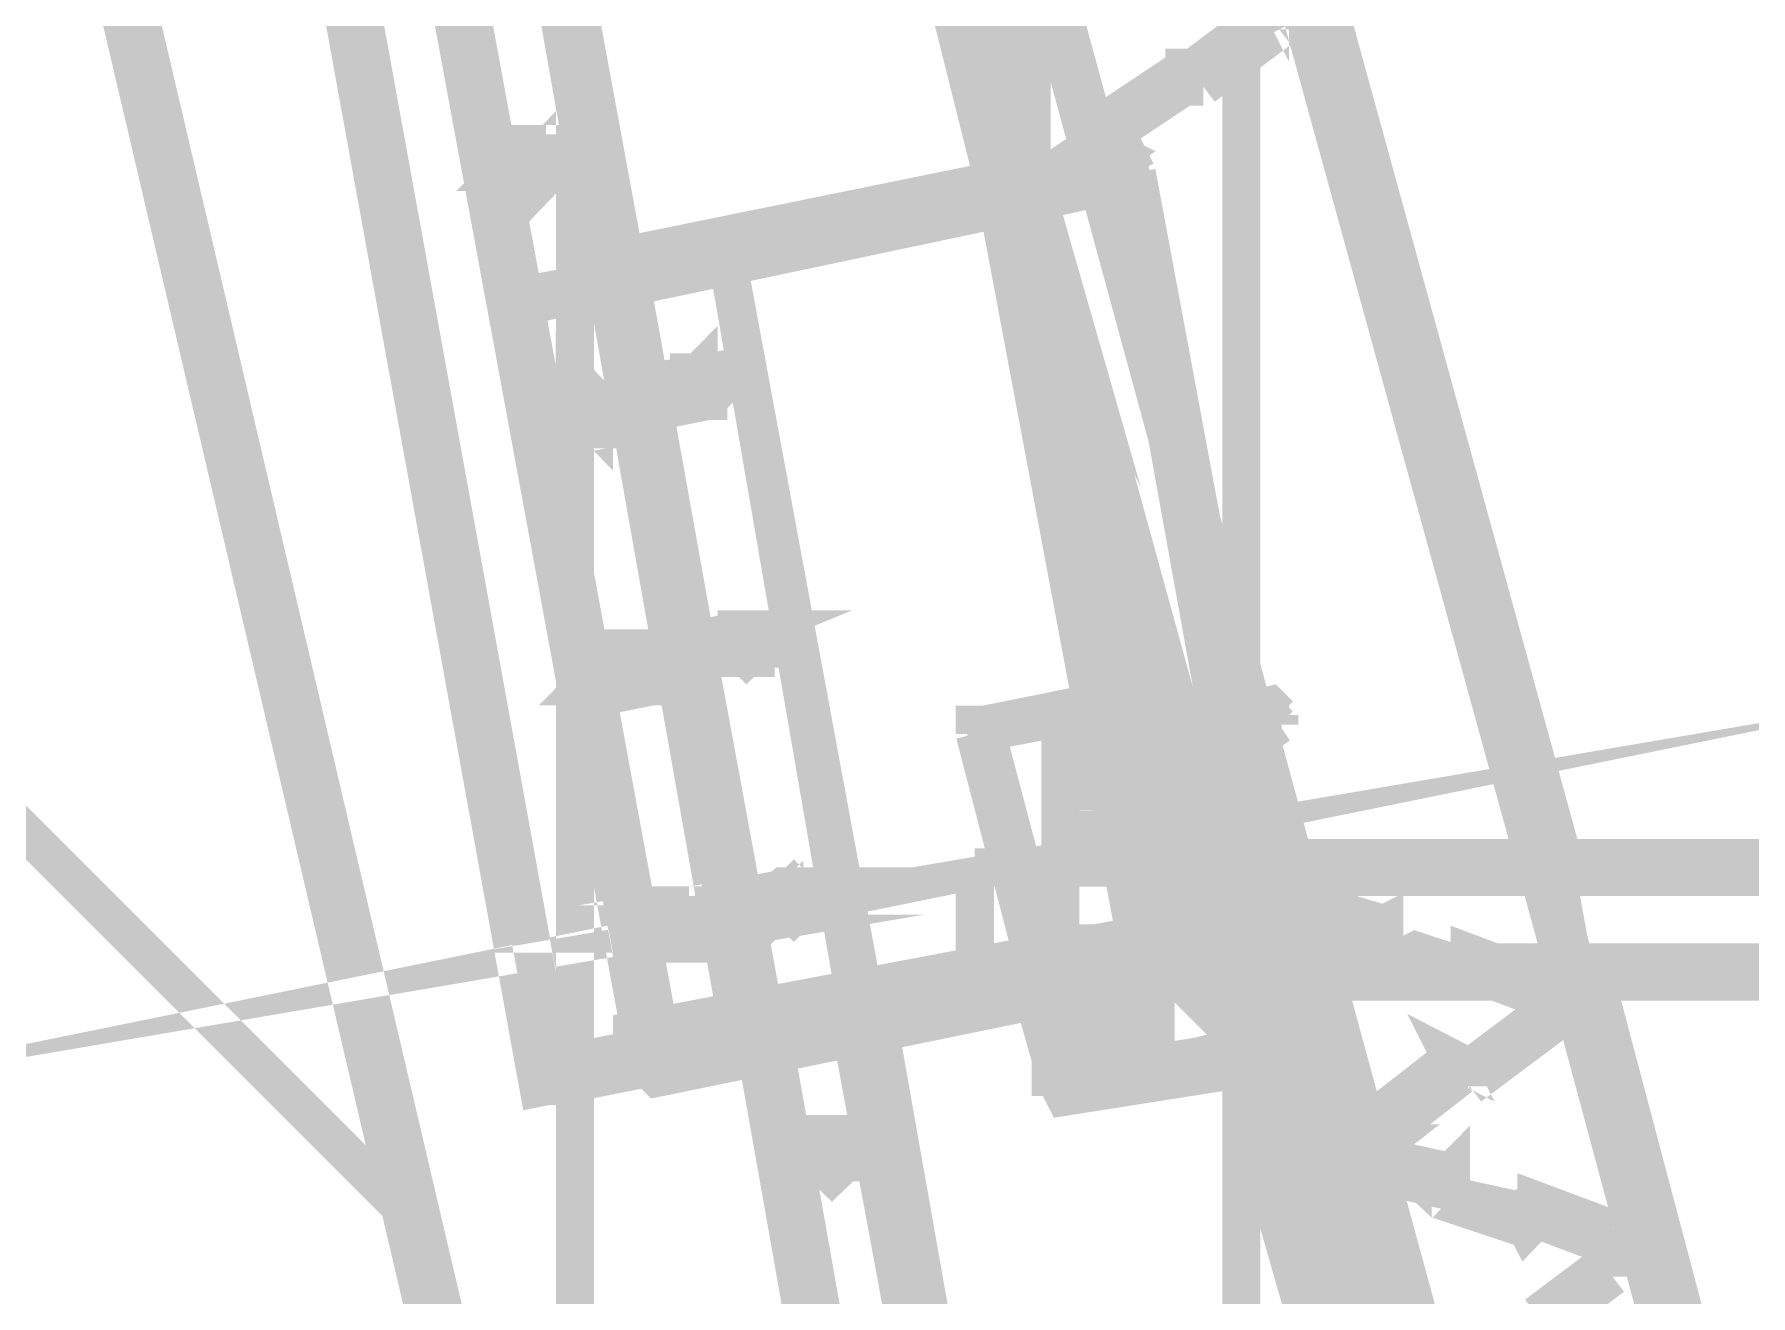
# Model space of a CAD drawing. Extents: x 0.1 to 11.6, y 0.3 to 16.2.
# Drawn here: x 8.247 to 8.5475, y 10.9433 to 11.1641 of the extents above; entities that cross this region are included whole.
import ezdxf

# ---------------------------------------------------------------- set-up
doc = ezdxf.new("R2010")
doc.units = 0
doc.header["$MEASUREMENT"] = 0

msp = doc.modelspace()

# ---------------------------------------------------------------- linework, layer by layer
at = {"color": 0}
for points, const_width in [([(8.55832, 10.6867), (8.18668, 12.05), (8.185, 12.05), (8.22331, 12.0384)], 0.006667), ([(8.23335, 12.0333), (8.60499, 10.67)], 0.006667), ([(8.60499, 10.67), (8.23335, 12.0333)], 0.006667), ([(8.23503, 12.035), (8.60667, 10.6717)], 0.006667), ([(8.60499, 10.67), (8.23503, 12.035)], 0.006667), ([(8.19667, 12.0067), (8.55664, 10.685)], 0.006667), ([(8.09, 11.9083), (8.45833, 10.3383), (8.45833, 10.34), (8.45833, 10.3433), (8.45833, 10.3483), (8.45833, 10.3533), (8.45833, 10.36), (8.45833, 10.3683), (8.45833, 10.3767), (8.45833, 10.3867), (8.45833, 10.3983), (8.45833, 10.41), (8.45833, 10.425), (8.45833, 10.4383), (8.45833, 10.455), (8.45833, 10.4717), (8.45833, 10.49), (8.45833, 10.51), (8.45833, 10.53), (8.45833, 10.545)], 0.01), ([(8.34169, 10.935), (8.34169, 10.975), (8.34169, 11.015), (8.34169, 11.0566), (8.34169, 11.0983), (8.34169, 11.1417), (8.34169, 11.185), (8.34169, 11.23), (8.34169, 11.2733), (8.34169, 11.32), (8.34169, 11.365), (8.34169, 11.4117), (8.34169, 11.4583), (8.34169, 11.505), (8.34169, 11.5533), (8.34169, 11.6), (8.34169, 11.6483)], 0.006667), ([(8.41667, 11.1383), (8.37668, 11.36)], 0.006667), ([(8.41997, 11.1317), (8.37831, 11.3617)], 0.006667), ([(8.42503, 11.1166), (8.38167, 11.3583), (8.29167, 11.34)], 0.006667), ([(8.44336, 11.0033), (8.37999, 11.3567)], 0.006667), ([(8.28999, 11.34), (8.35499, 10.985)], 0.006667), ([(8.29167, 11.34), (8.35667, 10.9833)], 0.006667), ([(8.29167, 11.3383), (8.35499, 10.985)], 0.006667), ([(8.27333, 11.335), (8.33832, 10.9817)], 0.006667), ([(8.39833, 11.2183), (8.45335, 11.0183)], 0.01), ([(8.39833, 11.2183), (8.45167, 11.0183)], 0.01), ([(8.51167, 11.0183), (8.45665, 11.2183)], 0.01), ([(8.51335, 11.0183), (8.45833, 11.2183)], 0.01), ([(8.45833, 10.545), (8.45833, 10.5517), (8.45833, 10.5733), (8.45833, 10.5967), (8.45833, 10.6217), (8.45833, 10.6467), (8.45833, 10.6733), (8.45833, 10.7017), (8.45833, 10.73), (8.45833, 10.7584), (8.45833, 10.7884), (8.45833, 10.82), (8.45833, 10.8517), (8.45833, 10.885), (8.45833, 10.9183), (8.45833, 10.9533), (8.45833, 10.9883), (8.45833, 11.025), (8.45833, 11.0617), (8.45833, 11.0983), (8.45833, 11.1367), (8.45833, 11.1767), (8.45833, 11.215), (8.45833, 11.2167)], 0.006667), ([(8.37169, 10.9916), (8.33333, 11.2083)], 0.01), ([(8.37332, 10.9916), (8.33333, 11.2083)], 0.01), ([(8.40831, 11.1767), (8.40831, 11.18), (8.42165, 11.1334), (8.41997, 11.1367)], 0.01), ([(8.315, 11.205), (8.35499, 10.9883)], 0.01), ([(8.29665, 11.2017), (8.33664, 10.9817), (8.35335, 10.985)], 0.01), ([(8.41997, 11.1367), (8.41997, 11.1867)], 0.006667), ([(8.41835, 11.1317), (8.41835, 11.1833)], 0.006667), ([(8.42165, 11.1833), (8.42165, 11.1334), (8.42165, 11.185)], 0.006667), ([(8.465, 11.165), (8.465, 11.17), (8.46332, 11.1733), (8.46332, 11.1683)], 0.006667), ([(8.40831, 11.18), (8.40668, 11.1783), (8.41835, 11.1317), (8.42165, 11.1334)], 0.01), ([(8.465, 11.165), (8.46332, 11.1683), (8.44997, 11.1583)], 0.006667), ([(8.465, 11.165), (8.45167, 11.155)], 0.006667), ([(8.43332, 11.145), (8.43332, 11.1483), (8.44835, 11.1583)], 0.006667), ([(8.44835, 11.155), (8.44835, 11.1583), (8.44997, 11.1583)], 0.006667), ([(8.44997, 11.1583), (8.45167, 11.155)], 0.006667), ([(8.31332, 10.9567), (8.11501, 11.155)], 0.006667), ([(8.43332, 11.145), (8.44835, 11.155)], 0.006667), ([(8.44835, 11.155), (8.45167, 11.155)], 0.006667), ([(8.41997, 11.1367), (8.435, 11.1467), (8.43332, 11.1483)], 0.006667), ([(8.435, 11.1467), (8.43668, 11.1433)], 0.006667), ([(8.33664, 11.1433), (8.33501, 11.1433), (8.33501, 11.1417)], 0.01), ([(8.33664, 11.1433), (8.33501, 11.1417)], 0.01), ([(8.33664, 11.1433), (8.33501, 11.1417), (8.33501, 11.14)], 0.01), ([(8.33501, 11.14), (8.33501, 11.1417), (8.33664, 11.1417), (8.33664, 11.1433)], 0.01), ([(8.34831, 11.125), (8.43832, 11.1433), (8.44, 11.14)], 0.006667), ([(8.43332, 11.145), (8.43668, 11.1433), (8.42165, 11.1334)], 0.006667), ([(8.33501, 11.1417), (8.33501, 11.14), (8.33664, 11.14), (8.33832, 11.14), (8.33832, 11.1417), (8.33832, 11.1433), (8.33664, 11.1433), (8.33832, 11.1433), (8.33664, 11.1433), (8.32835, 11.1417), (8.32667, 11.1417), (8.32667, 11.14), (8.32835, 11.14), (8.32835, 11.1383), (8.33832, 11.1417), (8.33832, 11.14), (8.33003, 11.1383), (8.32835, 11.1383)], 0.006667), ([(8.33003, 11.1383), (8.32835, 11.1383), (8.32835, 11.14), (8.32835, 11.1417), (8.33003, 11.1417), (8.32835, 11.1417)], 0.006667), ([(8.33501, 11.1417), (8.33003, 11.1417)], 0.006667), ([(8.33664, 11.14), (8.33664, 11.1417), (8.33832, 11.1417), (8.33664, 11.1433)], 0.006667), ([(8.33501, 11.14), (8.33664, 11.14), (8.33832, 11.14), (8.33832, 11.1417), (8.33664, 11.1433)], 0.006667), ([(8.33501, 11.1417), (8.33501, 11.14), (8.33664, 11.14)], 0.006667), ([(8.33832, 11.1417), (8.34, 11.1417), (8.34, 11.1433), (8.33832, 11.1433), (8.33664, 11.1433)], 0.006667), ([(8.33664, 11.1433), (8.33832, 11.1433)], 0.006667), ([(8.33832, 11.14), (8.34, 11.14), (8.34, 11.1417), (8.34, 11.1433), (8.33832, 11.1433)], 0.006667), ([(8.34, 11.1433), (8.33832, 11.1433)], 0.006667), ([(8.33832, 11.1417), (8.34, 11.1417)], 0.006667), ([(8.43832, 11.1383), (8.43668, 11.1417), (8.34831, 11.1233)], 0.006667), ([(8.47667, 10.92), (8.43668, 11.1417)], 0.006667), ([(8.47999, 10.915), (8.43832, 11.1433)], 0.006667), ([(8.32835, 11.14), (8.32835, 11.1383)], 0.006667), ([(8.33501, 11.14), (8.33664, 11.14)], 0.006667), ([(8.44, 11.14), (8.34999, 11.1217)], 0.006667), ([(8.43832, 11.1383), (8.35167, 11.12)], 0.006667), ([(8.41667, 11.1383), (8.44168, 11.005), (8.35335, 10.9883), (8.35335, 10.9867), (8.44336, 11.005)], 0.01), ([(8.50331, 10.785), (8.43832, 11.1383)], 0.006667), ([(8.48503, 10.8983), (8.44, 11.14)], 0.006667), ([(8.34999, 11.1217), (8.34831, 11.125), (8.34831, 11.1233)], 0.006667), ([(8.41997, 11.1317), (8.44336, 11.005), (8.44667, 11.0017), (8.42503, 11.1166)], 0.01), ([(8.36833, 11.125), (8.33165, 11.1183)], 0.006667), ([(8.36833, 11.125), (8.33333, 11.1166)], 0.006667), ([(8.34831, 11.1233), (8.35167, 11.12)], 0.006667), ([(8.36833, 11.125), (8.34999, 11.1217)], 0.006667), ([(8.36833, 11.125), (8.34999, 11.1217)], 0.006667), ([(8.39165, 10.99), (8.36833, 11.125)], 0.006667), ([(8.39333, 10.99), (8.36833, 11.125)], 0.006667), ([(8.34999, 11.1217), (8.375, 10.9867)], 0.006667), ([(8.34999, 11.1217), (8.41499, 10.7683)], 0.006667), ([(8.34999, 11.1217), (8.41499, 10.765)], 0.006667), ([(8.35167, 11.12), (8.41499, 10.7667)], 0.006667), ([(8.33165, 11.1183), (8.33333, 11.1166)], 0.006667), ([(8.35499, 11.1033), (8.35667, 11.1017), (8.36501, 11.1033), (8.36501, 11.105), (8.35499, 11.1033), (8.35499, 11.1017), (8.35335, 11.1017), (8.35335, 11.1), (8.35499, 11.1), (8.35667, 11.1), (8.36501, 11.1017), (8.36501, 11.1), (8.35667, 11.0983), (8.35667, 11.1)], 0.006667), ([(8.36501, 11.1017), (8.36664, 11.1033), (8.36501, 11.105)], 0.006667), ([(8.36664, 11.1033), (8.36501, 11.105)], 0.006667), ([(8.35667, 11.1017), (8.35499, 11.1017), (8.35499, 11.1), (8.35499, 11.0983), (8.35667, 11.0983)], 0.006667), ([(8.36165, 11.1017), (8.36333, 11.1017)], 0.006667), ([(8.36333, 11.1033), (8.36501, 11.1033)], 0.006667), ([(8.36501, 11.1), (8.36664, 11.1017), (8.36664, 11.1033), (8.36501, 11.1033)], 0.006667), ([(8.36501, 11.1033), (8.36664, 11.1033)], 0.006667), ([(8.34332, 11.0967), (8.34332, 11.095), (8.345, 11.095), (8.34668, 11.095), (8.34668, 11.0967), (8.34668, 11.0983), (8.345, 11.0983), (8.34668, 11.0983), (8.345, 11.1), (8.33664, 11.0983), (8.33501, 11.0967), (8.33501, 11.095), (8.33664, 11.095), (8.34668, 11.0967), (8.34668, 11.095), (8.33832, 11.0933), (8.33664, 11.095)], 0.006667), ([(8.345, 11.0983), (8.34332, 11.0983), (8.34169, 11.0983), (8.34169, 11.0967), (8.34332, 11.0967)], 0.01), ([(8.345, 11.0983), (8.34169, 11.0983)], 0.01), ([(8.345, 11.0983), (8.34332, 11.0983), (8.34332, 11.0967)], 0.01), ([(8.34332, 11.0967), (8.345, 11.0983)], 0.01), ([(8.34668, 11.0967), (8.34668, 11.0983), (8.34668, 11.1), (8.345, 11.1)], 0.006667), ([(8.35499, 11.1), (8.35667, 11.1)], 0.006667), ([(8.36165, 11.1), (8.36333, 11.1)], 0.006667), ([(8.33832, 11.0933), (8.33664, 11.0933), (8.33664, 11.095), (8.33664, 11.0967), (8.33664, 11.0983)], 0.006667), ([(8.34169, 11.0983), (8.33664, 11.0967)], 0.006667), ([(8.34332, 11.0967), (8.34332, 11.095), (8.345, 11.095), (8.34668, 11.095), (8.34668, 11.0967), (8.345, 11.0983)], 0.006667), ([(8.34332, 11.0967), (8.345, 11.0967)], 0.006667), ([(8.345, 11.0967), (8.345, 11.0983)], 0.006667), ([(8.345, 11.0983), (8.34668, 11.0983)], 0.006667), ([(8.34668, 11.095), (8.34831, 11.0967), (8.34831, 11.0983), (8.34668, 11.0983)], 0.006667), ([(8.34831, 11.0983), (8.34668, 11.0983)], 0.006667), ([(8.34668, 11.0967), (8.34668, 11.0983)], 0.006667), ([(8.33501, 11.095), (8.33664, 11.0933)], 0.006667), ([(8.34332, 11.095), (8.345, 11.095)], 0.006667), ([(8.36333, 11.0583), (8.36501, 11.0566), (8.37332, 11.06), (8.37169, 11.06), (8.36333, 11.0583), (8.36165, 11.0583), (8.36165, 11.0566), (8.36333, 11.055), (8.37332, 11.0566), (8.36501, 11.055), (8.36333, 11.055)], 0.006667), ([(8.37332, 11.0566), (8.375, 11.0583), (8.37332, 11.06), (8.37169, 11.06)], 0.006667), ([(8.37169, 11.06), (8.37332, 11.06)], 0.006667), ([(8.37332, 11.0566), (8.375, 11.0566), (8.375, 11.0583), (8.37332, 11.06)], 0.006667), ([(8.375, 11.0583), (8.37332, 11.06)], 0.006667), ([(8.44168, 11.0583), (8.44336, 11.0583), (8.44336, 11.06)], 0.006667), ([(8.44336, 11.06), (8.44499, 11.06)], 0.006667), ([(8.44336, 11.06), (8.44336, 11.0483)], 0.006667), ([(8.46001, 10.9867), (8.46001, 10.9967), (8.44336, 11.06)], 0.006667), ([(8.46001, 10.9967), (8.44336, 11.06)], 0.006667), ([(8.35335, 11.0533), (8.35335, 11.055), (8.35167, 11.055), (8.35167, 11.0533), (8.34999, 11.0533), (8.34999, 11.0517)], 0.01), ([(8.36501, 11.0566), (8.36333, 11.0566), (8.36333, 11.055), (8.36501, 11.055)], 0.006667), ([(8.37001, 11.0566), (8.37169, 11.0566)], 0.006667), ([(8.37001, 11.0566), (8.37001, 11.055)], 0.006667), ([(8.37332, 11.0583), (8.375, 11.0583)], 0.006667), ([(8.43832, 11.0483), (8.44, 11.0483), (8.44168, 11.0483), (8.44168, 11.05), (8.44168, 11.0566)], 0.01), ([(8.44168, 11.0566), (8.44168, 11.0583)], 0.006667), ([(8.46001, 10.9967), (8.45833, 10.9967), (8.44168, 11.0583)], 0.006667), ([(8.34999, 11.0517), (8.35167, 11.0517), (8.35167, 11.05), (8.35335, 11.05), (8.35499, 11.0517), (8.35499, 11.0533), (8.35335, 11.0533), (8.35499, 11.0533), (8.35335, 11.055), (8.345, 11.0533), (8.34332, 11.0517), (8.34332, 11.05), (8.345, 11.05), (8.35499, 11.0517), (8.35499, 11.05), (8.34668, 11.0483), (8.345, 11.05)], 0.006667), ([(8.35335, 11.0533), (8.34999, 11.0533)], 0.01), ([(8.35335, 11.0533), (8.35167, 11.0533), (8.35167, 11.0517)], 0.01), ([(8.35167, 11.0517), (8.35167, 11.0533), (8.35335, 11.0533)], 0.01), ([(8.35499, 11.0517), (8.35499, 11.0533), (8.35499, 11.055), (8.35335, 11.055)], 0.006667), ([(8.35335, 11.0533), (8.35335, 11.055)], 0.006667), ([(8.35667, 11.0533), (8.35499, 11.055)], 0.006667), ([(8.36165, 11.055), (8.36333, 11.055)], 0.006667), ([(8.34668, 11.0483), (8.345, 11.0483), (8.345, 11.05), (8.34332, 11.05), (8.345, 11.0517), (8.345, 11.0533)], 0.006667), ([(8.34999, 11.0533), (8.345, 11.0517)], 0.006667), ([(8.34999, 11.0517), (8.35167, 11.0517)], 0.006667), ([(8.35167, 11.0517), (8.35335, 11.0517), (8.35335, 11.0533)], 0.006667), ([(8.35167, 11.0517), (8.35167, 11.05), (8.35335, 11.05), (8.35499, 11.05), (8.35499, 11.0517), (8.35499, 11.0533), (8.35335, 11.0533)], 0.006667), ([(8.35499, 11.05), (8.35667, 11.0517), (8.35667, 11.0533), (8.35499, 11.0533)], 0.006667), ([(8.35499, 11.0533), (8.35667, 11.0533)], 0.006667), ([(8.34332, 11.05), (8.345, 11.05)], 0.006667), ([(8.35167, 11.05), (8.35335, 11.05)], 0.006667), ([(8.41336, 11.0433), (8.43832, 11.0483)], 0.006667), ([(8.44336, 11.0483), (8.44168, 11.0483), (8.43832, 11.0467)], 0.01), ([(8.45833, 10.9867), (8.45665, 10.9867), (8.44, 11.0483)], 0.006667), ([(8.44997, 11.0183), (8.44168, 11.0483)], 0.01), ([(8.45833, 10.9967), (8.45833, 10.9867), (8.44168, 11.05)], 0.006667), ([(8.45167, 11.0183), (8.44336, 11.0483)], 0.01), ([(8.37169, 11.0133), (8.38167, 11.015), (8.37999, 11.015), (8.37169, 11.0133), (8.37001, 11.0133), (8.37001, 11.0117), (8.37169, 11.01), (8.38167, 11.0117), (8.37332, 11.01), (8.37169, 11.01)], 0.006667), ([(8.43832, 11.0467), (8.41168, 11.0417)], 0.006667), ([(8.44168, 11.0417), (8.44168, 11.0433), (8.43832, 11.0433)], 0.01), ([(8.465, 11.045), (8.46332, 11.0467), (8.44835, 11.0433)], 0.006667), ([(8.465, 11.045), (8.44835, 11.0417)], 0.006667), ([(8.46332, 11.045), (8.44997, 11.035), (8.44997, 11.0333)], 0.006667), ([(8.46332, 11.0467), (8.46332, 11.045), (8.465, 11.0433)], 0.006667), ([(8.465, 11.0433), (8.465, 11.045)], 0.006667), ([(8.41168, 11.0417), (8.41168, 11.0433), (8.41336, 11.0433)], 0.006667), ([(8.41168, 11.0417), (8.41336, 11.0417)], 0.006667), ([(8.42333, 10.9967), (8.41168, 11.0417)], 0.006667), ([(8.43001, 10.98), (8.42833, 10.98), (8.41168, 11.0417)], 0.006667), ([(8.45665, 10.9867), (8.43001, 10.98), (8.41336, 11.0433)], 0.006667), ([(8.43832, 11.0433), (8.42665, 11.0433)], 0.006667), ([(8.42665, 11.0433), (8.42665, 11.0417)], 0.006667), ([(8.43832, 11.0417), (8.42665, 11.0417)], 0.006667), ([(8.42665, 11.0417), (8.42665, 11.0233)], 0.006667), ([(8.44168, 11.0283), (8.44168, 11.0417), (8.43832, 11.0417)], 0.01), ([(8.44835, 11.0333), (8.44997, 11.0333), (8.465, 11.0433)], 0.006667), ([(8.44835, 11.0417), (8.44835, 11.0433), (8.44835, 11.035)], 0.006667), ([(8.44835, 11.0417), (8.44835, 11.0333)], 0.006667), ([(8.43164, 11.0367), (8.43164, 11.035), (8.43164, 11.0333)], 0.006667), ([(8.43668, 11.0333), (8.43668, 11.035), (8.43668, 11.0367)], 0.006667), ([(8.44997, 11.035), (8.44835, 11.035)], 0.006667), ([(8.44835, 11.035), (8.44835, 11.0333)], 0.006667), ([(8.44168, 11.0283), (8.44168, 11.0233)], 0.006667), ([(8.44168, 11.025), (8.42665, 11.025)], 0.006667), ([(8.44168, 11.02), (8.44168, 11.0217), (8.44168, 11.0233), (8.42665, 11.0233)], 0.006667), ([(8.42665, 11.0233), (8.42665, 11.0217), (8.42665, 11.02)], 0.006667), ([(8.41168, 11.0183), (8.41168, 11.0167), (8.41168, 11.015), (8.41168, 11.0133), (8.41168, 11.0117), (8.41168, 11.01), (8.41168, 11.0084), (8.41168, 11.0067), (8.41168, 11.005)], 0.006667), ([(8.44336, 11.0183), (8.41168, 11.0183)], 0.006667), ([(9.59332, 11.0183), (8.41168, 11.0183)], 0.006667), ([(8.44168, 11), (8.44168, 11.0017), (8.44168, 11.0033), (8.44168, 11.005), (8.44168, 11.0067), (8.44168, 11.0084), (8.44168, 11.01), (8.44168, 11.0117), (8.44168, 11.0133), (8.44168, 11.015), (8.44168, 11.0167), (8.44168, 11.0183), (8.44168, 11.02), (8.42665, 11.02)], 0.006667), ([(8.42665, 11.02), (8.42665, 11.0183), (8.42665, 11.0167), (8.42665, 11.015), (8.42665, 11.0133), (8.42665, 11.0117), (8.42665, 11.01), (8.42665, 11.0084), (8.42665, 11.0067), (8.42665, 11.005), (8.42665, 11.0033), (8.42665, 11.0017), (8.42665, 11), (8.42665, 10.9983)], 0.006667), ([(8.44168, 11.0183), (8.42665, 11.0183)], 0.006667), ([(8.63667, 11.0183), (8.44336, 11.0183)], 0.01), ([(8.45503, 11), (8.44997, 11.0183)], 0.006667), ([(8.45167, 11.0183), (8.45665, 11)], 0.006667), ([(8.45665, 11), (8.45167, 11.0183)], 0.006667), ([(8.45335, 11.0183), (8.45833, 11)], 0.006667), ([(8.51665, 11), (8.51167, 11.0183)], 0.006667), ([(8.51665, 11), (8.51335, 11.0183)], 0.006667), ([(8.38167, 11.0117), (8.38167, 11.0133), (8.38167, 11.015), (8.37999, 11.015)], 0.006667), ([(8.37999, 11.015), (8.38167, 11.015)], 0.006667), ([(8.38167, 11.0117), (8.38336, 11.0117), (8.38336, 11.0133), (8.38167, 11.015)], 0.006667), ([(8.38336, 11.0133), (8.38167, 11.015)], 0.006667), ([(8.47331, 11.015), (8.47168, 11.0167), (8.45665, 11.0133)], 0.006667), ([(8.47331, 11.015), (8.45665, 11.0117)], 0.006667), ([(8.47168, 11.015), (8.45833, 11.005), (8.45833, 11.0033)], 0.006667), ([(8.46832, 11.01), (8.46669, 11.0133), (8.48335, 11.0084)], 0.006667), ([(8.47168, 11.0167), (8.47168, 11.015), (8.47331, 11.0133)], 0.006667), ([(8.47331, 11.0133), (8.47331, 11.015)], 0.006667), ([(8.36165, 11.01), (8.36003, 11.01), (8.35835, 11.01), (8.35835, 11.0084), (8.35835, 11.0067)], 0.01), ([(8.37001, 11.0117), (8.37169, 11.01)], 0.006667), ([(8.37169, 11.0133), (8.37169, 11.0117), (8.37169, 11.01), (8.37332, 11.01)], 0.006667), ([(8.37831, 11.0133), (8.37831, 11.0117)], 0.006667), ([(8.37831, 11.0117), (8.37999, 11.0117)], 0.006667), ([(8.38167, 11.0133), (8.38336, 11.0133)], 0.006667), ([(8.45665, 11.0033), (8.45833, 11.0033), (8.47331, 11.0133)], 0.006667), ([(8.45665, 11.0117), (8.45665, 11.0133), (8.45665, 11.005)], 0.006667), ([(8.45665, 11.0117), (8.45665, 11.0033)], 0.006667), ([(8.465, 11.0133), (8.46669, 11.0133), (8.46669, 10.9616)], 0.006667), ([(8.465, 11.0133), (8.465, 10.97)], 0.006667), ([(8.47835, 10.9667), (8.465, 11.0133)], 0.006667), ([(8.47835, 10.9667), (8.47999, 10.9667), (8.46669, 11.0133)], 0.006667), ([(8.46669, 10.9616), (8.46669, 11.0133)], 0.006667), ([(8.35835, 11.0067), (8.36003, 11.0067), (8.36003, 11.005), (8.36165, 11.005), (8.36165, 11.0067), (8.36333, 11.0067), (8.36333, 11.0084), (8.36165, 11.0084), (8.36333, 11.01), (8.36165, 11.01), (8.35335, 11.0084), (8.35167, 11.0084), (8.35167, 11.0067), (8.35167, 11.005), (8.35335, 11.005), (8.36165, 11.0067), (8.36333, 11.0067), (8.35335, 11.005)], 0.006667), ([(8.35835, 11.0084), (8.35335, 11.0067), (8.35167, 11.0067), (8.35167, 11.005), (8.35335, 11.005)], 0.006667), ([(8.35335, 11.0067), (8.35335, 11.0084)], 0.006667), ([(8.36165, 11.0084), (8.35835, 11.0084)], 0.01), ([(8.36165, 11.0084), (8.36003, 11.0084), (8.36003, 11.0067)], 0.01), ([(8.36003, 11.0067), (8.36003, 11.0084), (8.36165, 11.0084)], 0.01), ([(8.36003, 11.0067), (8.36165, 11.0067), (8.36165, 11.0084), (8.36165, 11.01)], 0.006667), ([(8.36003, 11.0067), (8.36003, 11.005), (8.36165, 11.005), (8.36333, 11.0067), (8.36333, 11.0084), (8.36165, 11.0084)], 0.006667), ([(8.36165, 11.0067), (8.36333, 11.0067), (8.36333, 11.0084), (8.36333, 11.01), (8.36165, 11.01)], 0.006667), ([(8.36165, 11.01), (8.36333, 11.01)], 0.006667), ([(8.36333, 11.0084), (8.36165, 11.0084)], 0.006667), ([(8.36333, 11.0067), (8.36501, 11.0067), (8.36501, 11.0084), (8.36333, 11.0084), (8.36333, 11.01)], 0.006667), ([(8.36333, 11.0084), (8.36333, 11.01)], 0.006667), ([(8.46832, 10.9583), (8.46669, 10.9616), (8.47999, 10.915), (8.47999, 10.9183)], 0.01), ([(8.46832, 10.9583), (8.46832, 11.01)], 0.006667), ([(8.46832, 11.01), (8.48335, 11.005)], 0.006667), ([(8.47999, 11.0067), (8.48167, 11.0033), (8.48335, 11.005), (8.48335, 11.0084), (8.47999, 11.0067), (8.49501, 11.0017)], 0.006667), ([(8.35835, 11.0067), (8.36003, 11.0067)], 0.006667), ([(8.36003, 11.0067), (8.36165, 11.0067)], 0.006667), ([(8.35167, 11.005), (8.35335, 11.005)], 0.006667), ([(8.35335, 10.9867), (8.35667, 10.9833), (8.44667, 11.0017)], 0.01), ([(8.35499, 10.985), (8.44336, 11.0033)], 0.006667), ([(8.41168, 11.005), (8.41168, 11.0033), (8.41168, 11.0017), (8.41168, 11)], 0.006667), ([(8.44168, 11.005), (8.42665, 11.005)], 0.006667), ([(8.44168, 11.0033), (8.42665, 11.0033)], 0.006667), ([(8.44168, 11.0033), (8.42665, 11.0033)], 0.006667), ([(8.44168, 11.005), (8.44336, 11.0033)], 0.006667), ([(8.45833, 11.005), (8.45665, 11.005)], 0.006667), ([(8.45665, 11.005), (8.45665, 11.0033)], 0.006667), ([(8.48167, 11.0033), (8.49669, 10.9983)], 0.006667), ([(8.49669, 10.9983), (8.49501, 11.0017), (8.49832, 11.0033)], 0.006667), ([(8.49832, 11), (8.49832, 11.0033), (8.51167, 10.9983)], 0.006667), ([(8.41168, 11.0017), (9.59332, 11.0017)], 0.006667), ([(8.41168, 11), (8.44336, 11)], 0.006667), ([(8.44168, 10.9983), (8.44168, 10.9833), (8.42665, 10.9833), (8.42665, 10.9967)], 0.01), ([(8.44168, 11.0017), (8.42665, 11.0017)], 0.006667), ([(8.44168, 11.0017), (8.42665, 11.0017)], 0.006667), ([(8.42665, 11), (8.44168, 11)], 0.006667), ([(8.43164, 10.9983), (8.44168, 10.9983), (8.44168, 11)], 0.01), ([(8.44336, 11), (8.63667, 11)], 0.01), ([(8.46001, 10.985), (8.45503, 11)], 0.01), ([(8.45665, 11), (8.51167, 10.8)], 0.01), ([(8.46001, 10.9867), (8.45665, 11)], 0.01), ([(8.45833, 11), (8.51335, 10.8)], 0.01), ([(8.49669, 10.9983), (8.49832, 11)], 0.006667), ([(8.49832, 11), (8.51167, 10.995)], 0.006667), ([(8.56999, 10.8017), (8.51665, 11)], 0.01), ([(8.56999, 10.805), (8.51833, 11)], 0.01), ([(8.42665, 10.985), (8.42333, 10.9967)], 0.01), ([(8.43164, 10.9983), (8.42665, 10.9983), (8.42665, 10.9967)], 0.006667), ([(8.43164, 10.9916), (8.43164, 10.9933), (8.43332, 10.995), (8.435, 10.995), (8.43668, 10.9933), (8.435, 10.995), (8.43332, 10.995), (8.43164, 10.9933), (8.43164, 10.995), (8.43332, 10.9967), (8.435, 10.9967), (8.43668, 10.995), (8.43668, 10.9933), (8.43668, 10.9916)], 0.006667), ([(8.49832, 10.98), (8.51167, 10.99), (8.51167, 10.9933), (8.49832, 10.9833)], 0.006667), ([(8.51167, 10.99), (8.51167, 10.995), (8.51167, 10.9983), (8.51167, 10.9933)], 0.006667), ([(8.43164, 10.9933), (8.43332, 10.9933), (8.43332, 10.9916), (8.435, 10.9916), (8.435, 10.9933), (8.43668, 10.9933)], 0.01), ([(8.43164, 10.995), (8.43164, 10.9933)], 0.006667), ([(8.43668, 10.9933), (8.43668, 10.995)], 0.006667), ([(8.37169, 10.9916), (8.37332, 10.99)], 0.006667), ([(8.37332, 10.9883), (8.37332, 10.99), (8.37332, 10.9916), (8.37332, 10.99)], 0.006667), ([(8.37332, 10.9883), (8.37332, 10.9916)], 0.006667), ([(8.43164, 10.7733), (8.39165, 10.99)], 0.01), ([(8.43164, 10.7733), (8.39333, 10.99)], 0.01), ([(8.35335, 10.985), (8.37332, 10.99)], 0.006667), ([(8.35335, 10.9883), (8.35499, 10.985)], 0.006667), ([(8.37332, 10.99), (8.35499, 10.9867), (8.35499, 10.985)], 0.006667), ([(8.35499, 10.985), (8.37332, 10.99)], 0.006667), ([(8.35499, 10.9883), (8.35499, 10.9867)], 0.006667), ([(8.35499, 10.985), (8.37332, 10.9883)], 0.006667), ([(8.375, 10.9867), (8.41336, 10.77)], 0.01), ([(8.46001, 10.9867), (8.46001, 10.985), (8.42833, 10.98), (8.42665, 10.9833)], 0.01), ([(8.49669, 10.9817), (8.49501, 10.985), (8.49832, 10.9833)], 0.006667), ([(8.33664, 10.9817), (8.33832, 10.9817), (8.35499, 10.985)], 0.01), ([(8.44168, 10.985), (8.42665, 10.985)], 0.006667), ([(8.42665, 10.9833), (8.42665, 10.985)], 0.006667), ([(8.48167, 10.97), (8.47999, 10.9733), (8.49501, 10.985)], 0.006667), ([(8.48167, 10.97), (8.49669, 10.9817)], 0.006667), ([(8.49669, 10.9817), (8.49832, 10.98)], 0.006667), ([(8.49832, 10.9833), (8.49832, 10.98)], 0.006667), ([(8.42833, 10.98), (8.43001, 10.98)], 0.006667), ([(8.46669, 10.9616), (8.48335, 10.9733), (8.47999, 10.9733)], 0.006667), ([(8.48335, 10.9733), (8.48335, 10.97)], 0.006667), ([(8.38499, 10.9683), (8.38667, 10.9667), (8.38835, 10.9667), (8.38997, 10.9667), (8.38997, 10.9683), (8.38835, 10.97), (8.38997, 10.97), (8.38835, 10.97), (8.37999, 10.9683), (8.37831, 10.9683), (8.37831, 10.9667), (8.37999, 10.965), (8.38835, 10.9683), (8.38997, 10.9667), (8.38167, 10.965), (8.37999, 10.965)], 0.006667), ([(8.38835, 10.97), (8.38667, 10.97), (8.38499, 10.97), (8.38499, 10.9683)], 0.01), ([(8.38835, 10.97), (8.38499, 10.9683)], 0.01), ([(8.38835, 10.97), (8.38667, 10.97), (8.38667, 10.9683), (8.38667, 10.9667)], 0.01), ([(8.38667, 10.9667), (8.38667, 10.9683), (8.38835, 10.97)], 0.01), ([(8.38667, 10.9667), (8.38835, 10.9667), (8.38835, 10.9683), (8.38835, 10.97)], 0.006667), ([(8.38667, 10.9667), (8.38835, 10.9667), (8.38997, 10.9667), (8.38997, 10.9683), (8.38835, 10.97)], 0.006667), ([(8.38835, 10.9683), (8.38997, 10.9683), (8.38997, 10.97), (8.38835, 10.97)], 0.006667), ([(8.38835, 10.97), (8.38997, 10.97)], 0.006667), ([(8.38997, 10.9667), (8.39165, 10.9667), (8.39165, 10.9683), (8.38997, 10.97)], 0.006667), ([(8.39165, 10.97), (8.38997, 10.97)], 0.006667), ([(8.465, 10.97), (8.465, 10.9616)], 0.01), ([(8.48167, 10.97), (8.48335, 10.97), (8.46832, 10.9583)], 0.006667), ([(8.49501, 10.9616), (8.49501, 10.965), (8.49164, 10.9616)], 0.006667), ([(8.38167, 10.965), (8.37999, 10.965), (8.37831, 10.9667), (8.37999, 10.9683)], 0.006667), ([(8.37831, 10.9667), (8.37999, 10.965)], 0.006667), ([(8.38499, 10.9683), (8.37999, 10.9683)], 0.006667), ([(8.38499, 10.9683), (8.38667, 10.9683), (8.38667, 10.9667)], 0.006667), ([(8.38667, 10.9667), (8.38835, 10.9667)], 0.006667), ([(8.38997, 10.9683), (8.38835, 10.9683)], 0.006667), ([(8.47835, 10.915), (8.47835, 10.9667)], 0.006667), ([(8.47999, 10.965), (8.47999, 10.9683), (8.49501, 10.965)], 0.006667), ([(8.47999, 10.9183), (8.47999, 10.9683)], 0.006667), ([(8.47999, 10.965), (8.49501, 10.9616)], 0.006667), ([(8.50836, 10.955), (8.49333, 10.96), (8.49164, 10.9616), (8.50667, 10.9583)], 0.006667), ([(8.46669, 10.9616), (8.465, 10.9616), (8.47835, 10.915), (8.47999, 10.915)], 0.01), ([(8.49501, 10.9616), (8.49333, 10.96)], 0.006667), ([(8.50999, 10.9567), (8.50999, 10.96), (8.52333, 10.955)], 0.006667), ([(8.52333, 10.9517), (8.50999, 10.9567), (8.50836, 10.955), (8.50667, 10.9583), (8.50999, 10.96)], 0.006667), ([(8.52333, 10.9467), (8.52333, 10.9517), (8.52333, 10.955), (8.52333, 10.95)], 0.006667), ([(8.52333, 10.9467), (8.52333, 10.95), (8.50999, 10.94)], 0.006667), ([(8.52333, 10.9467), (8.50999, 10.9367)], 0.006667)]:
    msp.add_lwpolyline(points, dxfattribs=dict(at, const_width=const_width))
for points, const_width in [([(8.33333, 11.2083), (8.37332, 10.9916), (8.33333, 11.2083)], 0.01), ([(8.33501, 11.14), (8.33664, 11.1417), (8.33664, 11.1433), (8.33501, 11.1433), (8.33333, 11.1417), (8.33501, 11.1417), (8.33501, 11.14)], 0.01), ([(8.36833, 11.125), (8.39333, 10.99), (8.36833, 11.125)], 0.006667), ([(8.34332, 11.0967), (8.345, 11.0967), (8.345, 11.0983), (8.34332, 11.1), (8.34332, 11.0983), (8.34169, 11.0983), (8.34332, 11.0967)], 0.01), ([(8.36333, 11.1017), (8.36501, 11.1033), (8.36333, 11.1033), (8.36333, 11.105), (8.36165, 11.1033), (8.36165, 11.1017), (8.36333, 11.1017)], 0.006667), ([(8.36333, 11.1017), (8.36501, 11.1033), (8.36333, 11.105), (8.36165, 11.105), (8.36165, 11.1033), (8.36165, 11.1017), (8.36333, 11.1017)], 0.006667), ([(8.36333, 11.1), (8.36501, 11.1), (8.36501, 11.1017), (8.36501, 11.1033), (8.36333, 11.1033), (8.36165, 11.1017), (8.36333, 11.1)], 0.006667), ([(8.36333, 11.1), (8.36501, 11.1), (8.36501, 11.1017), (8.36501, 11.1033), (8.36333, 11.1033), (8.36165, 11.1033), (8.36165, 11.1017), (8.36165, 11.1), (8.36333, 11.1)], 0.006667), ([(8.37001, 11.0566), (8.37169, 11.0566), (8.37169, 11.0583), (8.37169, 11.06), (8.37001, 11.06), (8.36833, 11.0583), (8.37001, 11.0566)], 0.006667), ([(8.37169, 11.0566), (8.37332, 11.0583), (8.37169, 11.06), (8.37001, 11.06), (8.37001, 11.0583), (8.37001, 11.0566), (8.37169, 11.0566)], 0.006667), ([(8.35167, 11.0517), (8.35335, 11.0517), (8.35335, 11.0533), (8.35335, 11.055), (8.35167, 11.055), (8.34999, 11.055), (8.34999, 11.0533), (8.34999, 11.0517), (8.35167, 11.0517)], 0.01), ([(8.37169, 11.055), (8.37332, 11.0566), (8.37332, 11.0583), (8.37169, 11.0583), (8.37001, 11.0583), (8.37001, 11.0566), (8.37169, 11.055)], 0.006667), ([(8.37169, 11.055), (8.37332, 11.055), (8.37332, 11.0566), (8.37332, 11.0583), (8.37169, 11.0583), (8.37001, 11.0583), (8.37001, 11.0566), (8.37001, 11.055), (8.37169, 11.055)], 0.006667), ([(8.43164, 11.035), (8.43332, 11.0333), (8.435, 11.0333), (8.43668, 11.035), (8.435, 11.0367), (8.43332, 11.0367), (8.43164, 11.035)], 0.006667), ([(8.435, 11.0333), (8.435, 11.035), (8.43668, 11.035), (8.43668, 11.0367), (8.435, 11.0367), (8.435, 11.0384), (8.43332, 11.0384), (8.43332, 11.0367), (8.43164, 11.0367), (8.43164, 11.035), (8.43332, 11.035), (8.43332, 11.0333), (8.435, 11.0333)], 0.006667), ([(8.435, 11.0333), (8.43668, 11.0333), (8.43668, 11.035), (8.43668, 11.0367), (8.435, 11.0367), (8.43332, 11.0367), (8.43164, 11.0367), (8.43164, 11.035), (8.43164, 11.0333), (8.43332, 11.0333), (8.435, 11.0333)], 0.006667), ([(8.43164, 11.0333), (8.43164, 11.0317), (8.43332, 11.0317), (8.435, 11.0317), (8.43668, 11.0333), (8.43668, 11.035), (8.435, 11.035), (8.43332, 11.035), (8.43164, 11.035), (8.43164, 11.0333)], 0.006667), ([(8.37831, 11.0117), (8.37999, 11.0133), (8.37999, 11.015), (8.37831, 11.015), (8.37668, 11.0133), (8.37831, 11.0133), (8.37831, 11.0117)], 0.006667), ([(8.37831, 11.0117), (8.37999, 11.0117), (8.37999, 11.0133), (8.37999, 11.015), (8.37831, 11.015), (8.37668, 11.0133), (8.37831, 11.0117)], 0.006667), ([(8.37999, 11.0117), (8.38167, 11.0117), (8.38167, 11.0133), (8.37999, 11.015), (8.37831, 11.0133), (8.37831, 11.0117), (8.37999, 11.0117)], 0.006667), ([(8.36003, 11.0067), (8.36165, 11.0067), (8.36165, 11.0084), (8.36165, 11.01), (8.36003, 11.01), (8.35835, 11.01), (8.35835, 11.0084), (8.35835, 11.0067), (8.36003, 11.0067)], 0.01), ([(8.37999, 11.01), (8.38167, 11.0117), (8.38167, 11.0133), (8.37999, 11.0133), (8.37831, 11.0133), (8.37831, 11.0117), (8.37999, 11.01)], 0.006667), ([(8.43164, 10.9916), (8.43332, 10.99), (8.435, 10.99), (8.43668, 10.9916), (8.435, 10.9933), (8.43332, 10.9933), (8.43164, 10.9916)], 0.01), ([(8.435, 10.9916), (8.43332, 10.9916), (8.43164, 10.9916), (8.43164, 10.9933), (8.43164, 10.9916), (8.43332, 10.9916), (8.435, 10.9916), (8.43668, 10.9916), (8.43668, 10.9933), (8.43668, 10.9916), (8.435, 10.9916)], 0.01), ([(8.39333, 10.99), (8.43164, 10.7733), (8.39333, 10.99)], 0.01), ([(8.38667, 10.9667), (8.38835, 10.9683), (8.38835, 10.97), (8.38667, 10.97), (8.38499, 10.97), (8.38499, 10.9683), (8.38667, 10.9667)], 0.01), ([(8.47999, 10.9667), (8.47999, 10.915), (8.47999, 10.9667)], 0.006667)]:
    msp.add_lwpolyline(points, close=True, dxfattribs=dict(at, const_width=const_width))

doc.saveas('drawing.dxf')
